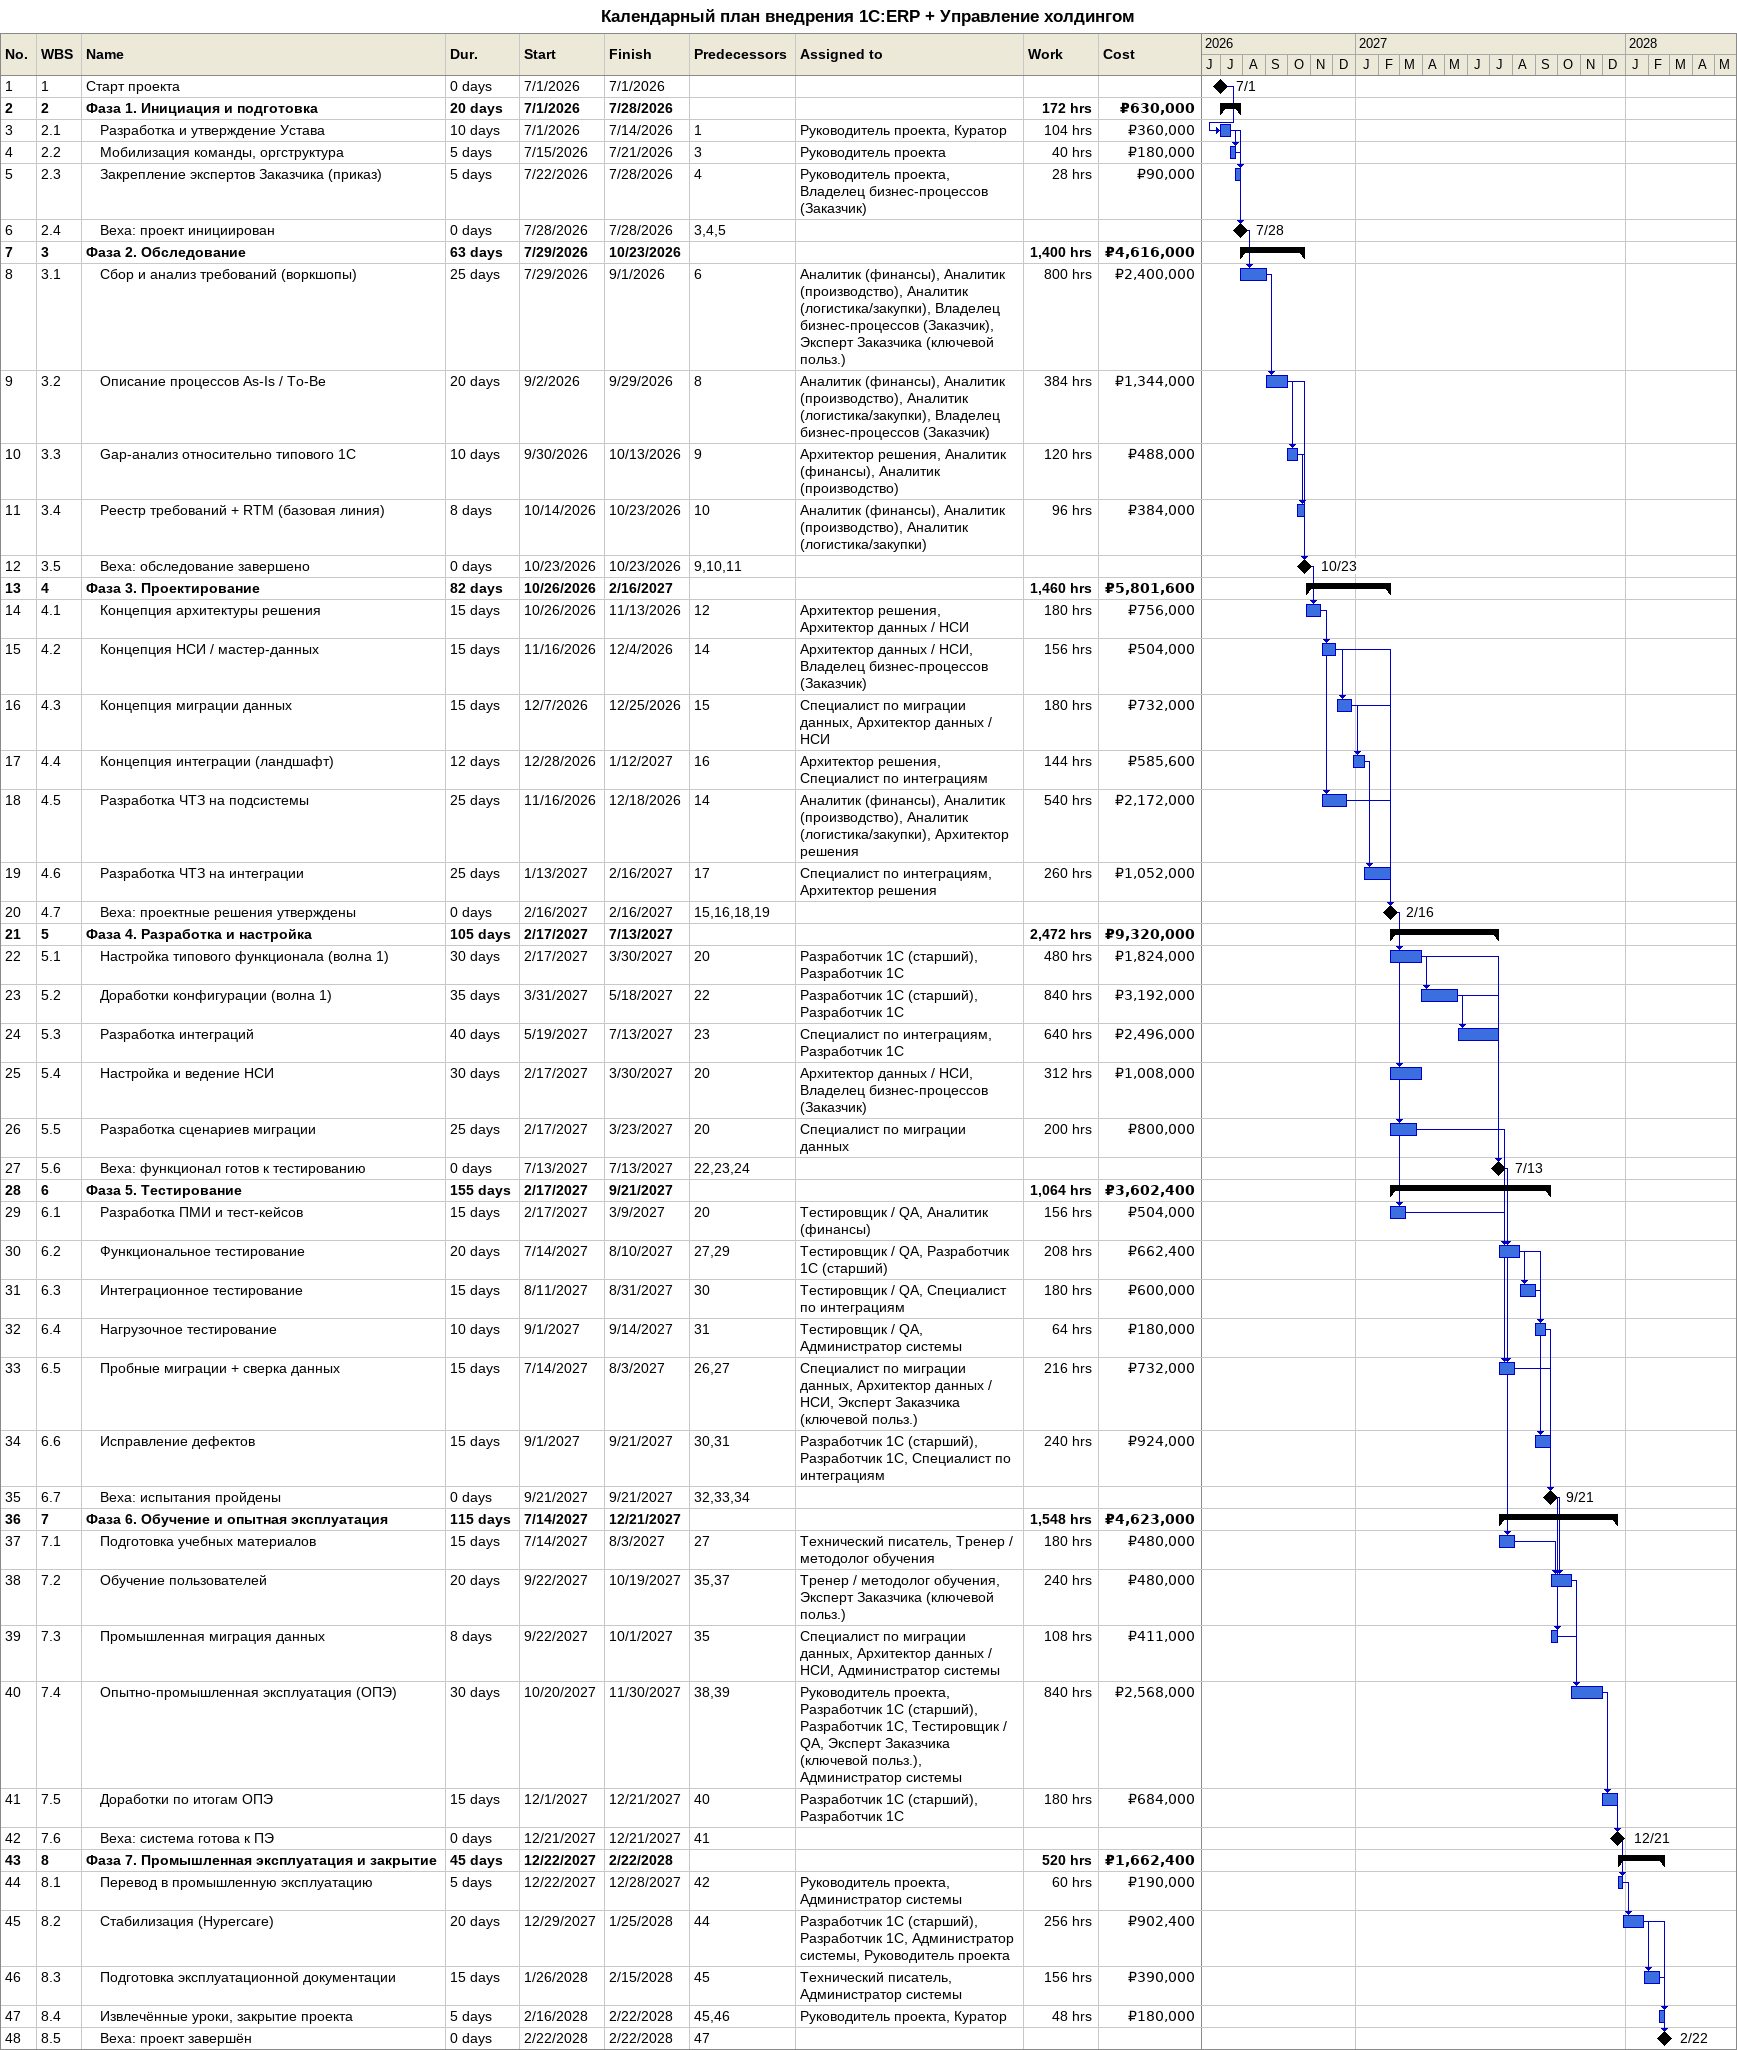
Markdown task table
Календарный план внедрения 1С:ERP + Управление холдингом

| ID | WBS | Task | Duration | Start | Finish | Predecessors | Resources | Work (h) | Cost (₽) |
|---|---|---|---|---|---|---|---|---|---|
| 1 | 1 | Старт проекта | 0d | 2026-07-01 | 2026-07-01 |  |  |  |  |
| 2 | 2 | **Фаза 1. Инициация и подготовка** | 20d | 2026-07-01 | 2026-07-28 |  |  | 172 | 630000 |
| 3 | 2.1 | Разработка и утверждение Устава | 10d | 2026-07-01 | 2026-07-14 | 1 | Руководитель проекта, Куратор | 104 | 360000 |
| 4 | 2.2 | Мобилизация команды, оргструктура | 5d | 2026-07-15 | 2026-07-21 | 3 | Руководитель проекта | 40 | 180000 |
| 5 | 2.3 | Закрепление экспертов Заказчика (приказ) | 5d | 2026-07-22 | 2026-07-28 | 4 | Руководитель проекта, Владелец бизнес-процессов (Заказчик) | 28 | 90000 |
| 6 | 2.4 | Веха: проект инициирован | 0d | 2026-07-28 | 2026-07-28 | 3, 4, 5 |  |  |  |
| 7 | 3 | **Фаза 2. Обследование** | 63d | 2026-07-29 | 2026-10-23 |  |  | 1400 | 4616000 |
| 8 | 3.1 | Сбор и анализ требований (воркшопы) | 25d | 2026-07-29 | 2026-09-01 | 6 | Аналитик (финансы), Аналитик (производство), Аналитик (логистика/закупки), Владелец бизнес-процессов (Заказчик), Эксперт Заказчика (ключевой польз.) | 800 | 2400000 |
| 9 | 3.2 | Описание процессов As-Is / To-Be | 20d | 2026-09-02 | 2026-09-29 | 8 | Аналитик (финансы), Аналитик (производство), Аналитик (логистика/закупки), Владелец бизнес-процессов (Заказчик) | 384 | 1344000 |
| 10 | 3.3 | Gap-анализ относительно типового 1С | 10d | 2026-09-30 | 2026-10-13 | 9 | Архитектор решения, Аналитик (финансы), Аналитик (производство) | 120 | 488000 |
| 11 | 3.4 | Реестр требований + RTM (базовая линия) | 8d | 2026-10-14 | 2026-10-23 | 10 | Аналитик (финансы), Аналитик (производство), Аналитик (логистика/закупки) | 96 | 384000 |
| 12 | 3.5 | Веха: обследование завершено | 0d | 2026-10-23 | 2026-10-23 | 9, 10, 11 |  |  |  |
| 13 | 4 | **Фаза 3. Проектирование** | 82d | 2026-10-26 | 2027-02-16 |  |  | 1460 | 5801600 |
| 14 | 4.1 | Концепция архитектуры решения | 15d | 2026-10-26 | 2026-11-13 | 12 | Архитектор решения, Архитектор данных / НСИ | 180 | 756000 |
| 15 | 4.2 | Концепция НСИ / мастер-данных | 15d | 2026-11-16 | 2026-12-04 | 14 | Архитектор данных / НСИ, Владелец бизнес-процессов (Заказчик) | 156 | 504000 |
| 16 | 4.3 | Концепция миграции данных | 15d | 2026-12-07 | 2026-12-25 | 15 | Специалист по миграции данных, Архитектор данных / НСИ | 180 | 732000 |
| 17 | 4.4 | Концепция интеграции (ландшафт) | 12d | 2026-12-28 | 2027-01-12 | 16 | Архитектор решения, Специалист по интеграциям | 144 | 585600 |
| 18 | 4.5 | Разработка ЧТЗ на подсистемы | 25d | 2026-11-16 | 2026-12-18 | 14 | Аналитик (финансы), Аналитик (производство), Аналитик (логистика/закупки), Архитектор решения | 540 | 2172000 |
| 19 | 4.6 | Разработка ЧТЗ на интеграции | 25d | 2027-01-13 | 2027-02-16 | 17 | Специалист по интеграциям, Архитектор решения | 260 | 1052000 |
| 20 | 4.7 | Веха: проектные решения утверждены | 0d | 2027-02-16 | 2027-02-16 | 15, 16, 18, 19 |  |  |  |
| 21 | 5 | **Фаза 4. Разработка и настройка** | 105d | 2027-02-17 | 2027-07-13 |  |  | 2472 | 9320000 |
| 22 | 5.1 | Настройка типового функционала (волна 1) | 30d | 2027-02-17 | 2027-03-30 | 20 | Разработчик 1С (старший), Разработчик 1С | 480 | 1824000 |
| 23 | 5.2 | Доработки конфигурации (волна 1) | 35d | 2027-03-31 | 2027-05-18 | 22 | Разработчик 1С (старший), Разработчик 1С | 840 | 3192000 |
| 24 | 5.3 | Разработка интеграций | 40d | 2027-05-19 | 2027-07-13 | 23 | Специалист по интеграциям, Разработчик 1С | 640 | 2496000 |
| 25 | 5.4 | Настройка и ведение НСИ | 30d | 2027-02-17 | 2027-03-30 | 20 | Архитектор данных / НСИ, Владелец бизнес-процессов (Заказчик) | 312 | 1008000 |
| 26 | 5.5 | Разработка сценариев миграции | 25d | 2027-02-17 | 2027-03-23 | 20 | Специалист по миграции данных | 200 | 800000 |
| 27 | 5.6 | Веха: функционал готов к тестированию | 0d | 2027-07-13 | 2027-07-13 | 22, 23, 24 |  |  |  |
| 28 | 6 | **Фаза 5. Тестирование** | 155d | 2027-02-17 | 2027-09-21 |  |  | 1064 | 3602400 |
| 29 | 6.1 | Разработка ПМИ и тест-кейсов | 15d | 2027-02-17 | 2027-03-09 | 20 | Тестировщик / QA, Аналитик (финансы) | 156 | 504000 |
| 30 | 6.2 | Функциональное тестирование | 20d | 2027-07-14 | 2027-08-10 | 27, 29 | Тестировщик / QA, Разработчик 1С (старший) | 208 | 662400 |
| 31 | 6.3 | Интеграционное тестирование | 15d | 2027-08-11 | 2027-08-31 | 30 | Тестировщик / QA, Специалист по интеграциям | 180 | 600000 |
| 32 | 6.4 | Нагрузочное тестирование | 10d | 2027-09-01 | 2027-09-14 | 31 | Тестировщик / QA, Администратор системы | 64 | 180000 |
| 33 | 6.5 | Пробные миграции + сверка данных | 15d | 2027-07-14 | 2027-08-03 | 26, 27 | Специалист по миграции данных, Архитектор данных / НСИ, Эксперт Заказчика (ключевой польз.) | 216 | 732000 |
| 34 | 6.6 | Исправление дефектов | 15d | 2027-09-01 | 2027-09-21 | 30, 31 | Разработчик 1С (старший), Разработчик 1С, Специалист по интеграциям | 240 | 924000 |
| 35 | 6.7 | Веха: испытания пройдены | 0d | 2027-09-21 | 2027-09-21 | 32, 33, 34 |  |  |  |
| 36 | 7 | **Фаза 6. Обучение и опытная эксплуатация** | 115d | 2027-07-14 | 2027-12-21 |  |  | 1548 | 4623000 |
| 37 | 7.1 | Подготовка учебных материалов | 15d | 2027-07-14 | 2027-08-03 | 27 | Технический писатель, Тренер / методолог обучения | 180 | 480000 |
| 38 | 7.2 | Обучение пользователей | 20d | 2027-09-22 | 2027-10-19 | 35, 37 | Тренер / методолог обучения, Эксперт Заказчика (ключевой польз.) | 240 | 480000 |
| 39 | 7.3 | Промышленная миграция данных | 8d | 2027-09-22 | 2027-10-01 | 35 | Специалист по миграции данных, Архитектор данных / НСИ, Администратор системы | 108 | 411000 |
| 40 | 7.4 | Опытно-промышленная эксплуатация (ОПЭ) | 30d | 2027-10-20 | 2027-11-30 | 38, 39 | Руководитель проекта, Разработчик 1С (старший), Разработчик 1С, Тестировщик / QA, Эксперт Заказчика (ключевой польз.), Администратор системы | 840 | 2568000 |
| 41 | 7.5 | Доработки по итогам ОПЭ | 15d | 2027-12-01 | 2027-12-21 | 40 | Разработчик 1С (старший), Разработчик 1С | 180 | 684000 |
| 42 | 7.6 | Веха: система готова к ПЭ | 0d | 2027-12-21 | 2027-12-21 | 41 |  |  |  |
| 43 | 8 | **Фаза 7. Промышленная эксплуатация и закрытие** | 45d | 2027-12-22 | 2028-02-22 |  |  | 520 | 1662400 |
| 44 | 8.1 | Перевод в промышленную эксплуатацию | 5d | 2027-12-22 | 2027-12-28 | 42 | Руководитель проекта, Администратор системы | 60 | 190000 |
| 45 | 8.2 | Стабилизация (Hypercare) | 20d | 2027-12-29 | 2028-01-25 | 44 | Разработчик 1С (старший), Разработчик 1С, Администратор системы, Руководитель проекта | 256 | 902400 |
| 46 | 8.3 | Подготовка эксплуатационной документации | 15d | 2028-01-26 | 2028-02-15 | 45 | Технический писатель, Администратор системы | 156 | 390000 |
| 47 | 8.4 | Извлечённые уроки, закрытие проекта | 5d | 2028-02-16 | 2028-02-22 | 45, 46 | Руководитель проекта, Куратор | 48 | 180000 |
| 48 | 8.5 | Веха: проект завершён | 0d | 2028-02-22 | 2028-02-22 | 47 |  |  |  |
